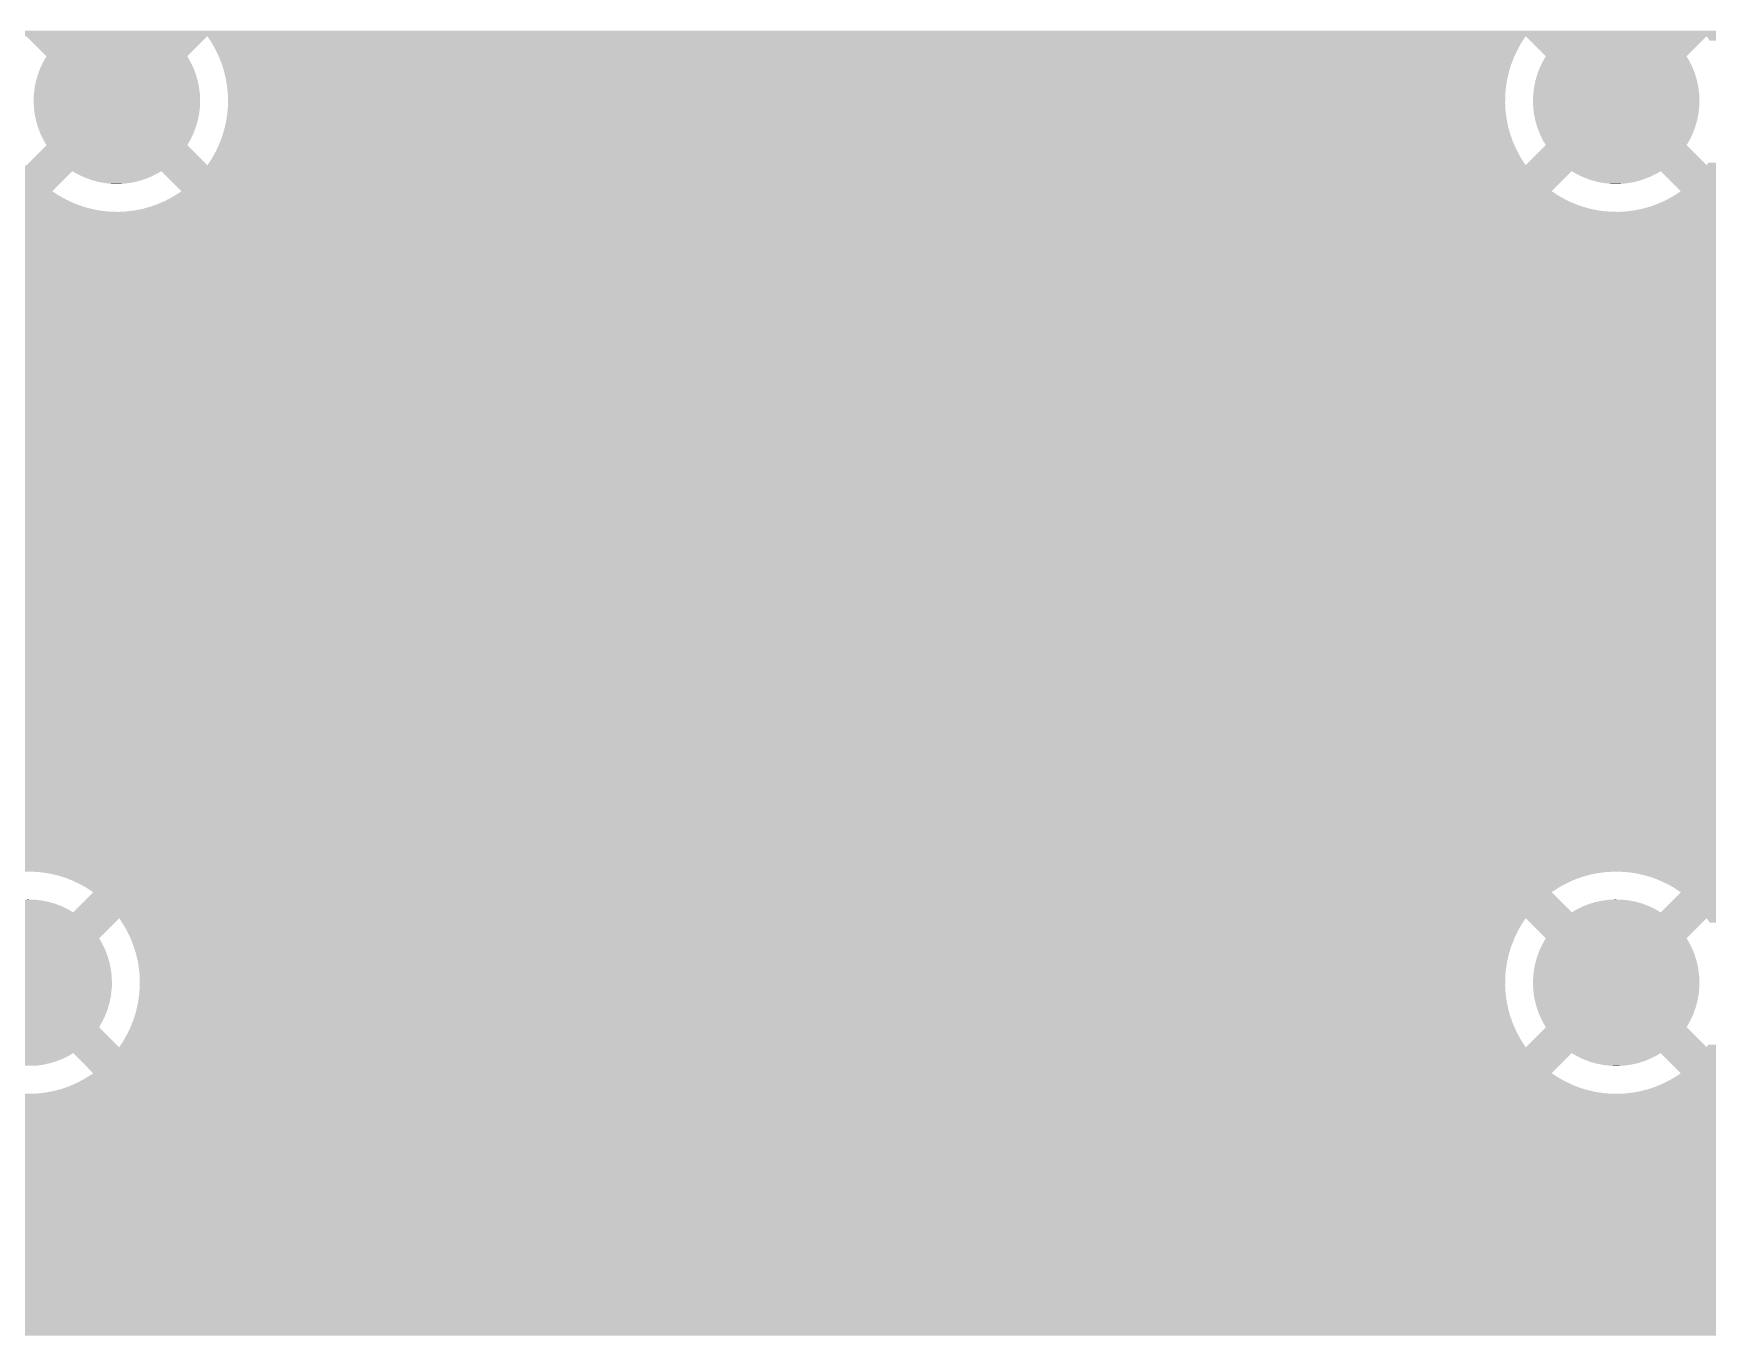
# Model space of a CAD drawing. Extents: x 295 to 953, y 10 to 290.
# Drawn here: x 573.51 to 587.37, y 108.67 to 119.45 of the extents above; entities that cross this region are included whole.
import ezdxf

# ---------------------------------------------------------------- set-up
doc = ezdxf.new("R2010")
doc.units = 0
doc.header["$LTSCALE"] = 5
doc.header["$MEASUREMENT"] = 0
doc.layers.add('GND', color=7, linetype='CONTINUOUS')

msp = doc.modelspace()

# ---------------------------------------------------------------- linework, layer by layer
at = {"layer": 'GND'}
for points in [[(511.399, 119.428), (511.399, 119.474), (782.883, 119.428), (782.874, 119.474)], [(573.617, 119.262), (573.451, 119.428), (574.783, 119.262), (574.949, 119.428)], [(574.975, 119.391), (574.949, 119.428), (585.84, 119.391), (585.865, 119.428)], [(574.985, 119.374), (574.975, 119.391), (585.829, 119.374), (585.84, 119.391)], [(575.008, 119.334), (574.985, 119.374), (585.807, 119.334), (585.829, 119.374)], [(586.031, 119.262), (585.865, 119.428), (587.197, 119.262), (587.363, 119.428)], [(587.389, 119.391), (587.363, 119.428), (595.334, 119.391), (595.358, 119.428)], [(573.569, 119.17), (573.589, 119.213), (574.832, 119.17), (574.811, 119.213)], [(573.589, 119.213), (573.594, 119.221), (574.811, 119.213), (574.807, 119.221)], [(573.594, 119.221), (573.617, 119.262), (574.807, 119.221), (574.783, 119.262)], [(575.017, 119.316), (575.008, 119.334), (585.797, 119.316), (585.807, 119.334)], [(575.037, 119.276), (575.017, 119.316), (585.778, 119.276), (585.797, 119.316)], [(575.045, 119.257), (575.037, 119.276), (585.769, 119.257), (585.778, 119.276)], [(575.062, 119.215), (575.045, 119.257), (585.753, 119.215), (585.769, 119.257)], [(575.069, 119.196), (575.062, 119.215), (585.745, 119.196), (585.753, 119.215)], [(585.983, 119.17), (586.003, 119.213), (587.246, 119.17), (587.225, 119.213)], [(586.003, 119.213), (586.008, 119.221), (587.225, 119.213), (587.221, 119.221)], [(586.008, 119.221), (586.031, 119.262), (587.221, 119.221), (587.197, 119.262)], [(573.532, 119.063), (573.545, 119.108), (574.868, 119.063), (574.855, 119.108)], [(573.545, 119.108), (573.548, 119.117), (574.855, 119.108), (574.852, 119.117)], [(573.548, 119.117), (573.565, 119.162), (574.852, 119.117), (574.835, 119.162)], [(573.565, 119.162), (573.569, 119.17), (574.835, 119.162), (574.832, 119.17)], [(575.083, 119.153), (575.069, 119.196), (585.732, 119.153), (585.745, 119.196)], [(575.088, 119.133), (575.083, 119.153), (585.726, 119.133), (585.732, 119.153)], [(575.099, 119.089), (575.088, 119.133), (585.716, 119.089), (585.726, 119.133)], [(575.103, 119.07), (575.099, 119.089), (585.711, 119.07), (585.716, 119.089)], [(575.111, 119.025), (575.103, 119.07), (585.704, 119.025), (585.711, 119.07)], [(585.946, 119.063), (585.959, 119.108), (587.283, 119.063), (587.269, 119.108)], [(585.959, 119.108), (585.962, 119.117), (587.269, 119.108), (587.267, 119.117)], [(585.962, 119.117), (585.979, 119.162), (587.267, 119.117), (587.249, 119.162)], [(585.979, 119.162), (585.983, 119.17), (587.249, 119.162), (587.246, 119.17)], [(573.511, 118.894), (573.512, 118.942), (574.889, 118.894), (574.887, 118.942)], [(573.512, 118.942), (573.513, 118.951), (574.887, 118.942), (574.887, 118.951)], [(573.513, 118.951), (573.519, 118.998), (574.887, 118.951), (574.881, 118.998)], [(573.519, 118.998), (573.52, 119.007), (574.881, 118.998), (574.88, 119.007)], [(573.52, 119.007), (573.529, 119.054), (574.88, 119.007), (574.87, 119.054)], [(573.529, 119.054), (573.532, 119.063), (574.87, 119.054), (574.868, 119.063)], [(575.113, 119.005), (575.111, 119.025), (585.701, 119.005), (585.704, 119.025)], [(575.118, 118.96), (575.113, 119.005), (585.697, 118.96), (585.701, 119.005)], [(575.119, 118.939), (575.118, 118.96), (585.695, 118.939), (585.697, 118.96)], [(575.12, 118.894), (575.119, 118.939), (585.695, 118.894), (585.695, 118.939)], [(585.925, 118.894), (585.927, 118.942), (587.304, 118.894), (587.302, 118.942)], [(585.927, 118.942), (585.928, 118.951), (587.302, 118.942), (587.301, 118.951)], [(585.928, 118.951), (585.933, 118.998), (587.301, 118.951), (587.295, 118.998)], [(585.933, 118.998), (585.935, 119.007), (587.295, 118.998), (587.294, 119.007)], [(585.935, 119.007), (585.944, 119.054), (587.294, 119.007), (587.285, 119.054)], [(585.944, 119.054), (585.946, 119.063), (587.285, 119.054), (587.283, 119.063)], [(573.513, 118.846), (573.511, 118.894), (574.888, 118.846), (574.889, 118.894)], [(573.513, 118.837), (573.513, 118.846), (574.887, 118.837), (574.888, 118.846)], [(573.519, 118.79), (573.513, 118.837), (574.882, 118.79), (574.887, 118.837)], [(573.52, 118.781), (573.519, 118.79), (574.88, 118.781), (574.882, 118.79)], [(575.113, 118.783), (575.116, 118.808), (585.701, 118.783), (585.698, 118.808)], [(575.116, 118.808), (575.119, 118.849), (585.698, 118.808), (585.696, 118.849)], [(575.119, 118.849), (575.12, 118.874), (585.696, 118.849), (585.694, 118.874)], [(575.12, 118.874), (575.12, 118.894), (585.694, 118.874), (585.695, 118.894)], [(585.927, 118.846), (585.925, 118.894), (587.302, 118.846), (587.304, 118.894)], [(585.927, 118.837), (585.927, 118.846), (587.301, 118.837), (587.302, 118.846)], [(585.933, 118.79), (585.927, 118.837), (587.296, 118.79), (587.301, 118.837)], [(585.934, 118.781), (585.933, 118.79), (587.294, 118.781), (587.296, 118.79)], [(573.53, 118.734), (573.52, 118.781), (574.871, 118.734), (574.88, 118.781)], [(573.532, 118.725), (573.53, 118.734), (574.868, 118.725), (574.871, 118.734)], [(573.545, 118.68), (573.532, 118.725), (574.855, 118.68), (574.868, 118.725)], [(573.548, 118.671), (573.545, 118.68), (574.852, 118.671), (574.855, 118.68)], [(573.565, 118.626), (573.548, 118.671), (574.835, 118.626), (574.852, 118.671)], [(575.077, 118.616), (575.088, 118.655), (585.737, 118.616), (585.726, 118.655)], [(575.088, 118.655), (575.094, 118.679), (585.726, 118.655), (585.72, 118.679)], [(575.094, 118.679), (575.103, 118.718), (585.72, 118.679), (585.712, 118.718)], [(575.103, 118.718), (575.107, 118.743), (585.712, 118.718), (585.707, 118.743)], [(575.107, 118.743), (575.113, 118.783), (585.707, 118.743), (585.701, 118.783)], [(585.944, 118.734), (585.934, 118.781), (587.285, 118.734), (587.294, 118.781)], [(585.946, 118.725), (585.944, 118.734), (587.282, 118.725), (587.285, 118.734)], [(585.959, 118.68), (585.946, 118.725), (587.269, 118.68), (587.282, 118.725)], [(585.962, 118.671), (585.959, 118.68), (587.266, 118.671), (587.269, 118.68)], [(585.979, 118.626), (585.962, 118.671), (587.25, 118.626), (587.266, 118.671)], [(573.451, 118.36), (573.617, 118.526), (574.949, 118.36), (574.783, 118.526)], [(573.568, 118.618), (573.565, 118.626), (574.831, 118.618), (574.835, 118.626)], [(573.589, 118.575), (573.568, 118.618), (574.811, 118.575), (574.831, 118.618)], [(573.593, 118.567), (573.589, 118.575), (574.807, 118.567), (574.811, 118.575)], [(573.617, 118.526), (573.593, 118.567), (574.783, 118.526), (574.807, 118.567)], [(575.028, 118.494), (575.045, 118.531), (585.786, 118.494), (585.77, 118.531)], [(575.045, 118.531), (575.055, 118.554), (585.77, 118.531), (585.759, 118.554)], [(575.055, 118.554), (575.069, 118.592), (585.759, 118.554), (585.746, 118.592)], [(575.069, 118.592), (575.077, 118.616), (585.746, 118.592), (585.737, 118.616)], [(585.865, 118.36), (586.031, 118.526), (587.363, 118.36), (587.197, 118.526)], [(585.983, 118.618), (585.979, 118.626), (587.246, 118.618), (587.25, 118.626)], [(586.003, 118.575), (585.983, 118.618), (587.225, 118.575), (587.246, 118.618)], [(586.007, 118.567), (586.003, 118.575), (587.221, 118.567), (587.225, 118.575)], [(586.031, 118.526), (586.007, 118.567), (587.197, 118.526), (587.221, 118.567)], [(574.949, 118.36), (574.963, 118.38), (585.865, 118.36), (585.851, 118.38)], [(574.963, 118.38), (574.985, 118.414), (585.851, 118.38), (585.83, 118.414)], [(574.985, 118.414), (574.998, 118.436), (585.83, 118.414), (585.816, 118.436)], [(574.998, 118.436), (575.017, 118.472), (585.816, 118.436), (585.798, 118.472)], [(575.017, 118.472), (575.028, 118.494), (585.798, 118.472), (585.786, 118.494)], [(587.363, 118.36), (587.377, 118.38), (595.358, 118.36), (595.344, 118.38)], [(564.145, 118.359), (564.145, 118.36), (769.435, 118.359), (769.437, 118.36)], [(564.154, 118.311), (564.145, 118.359), (769.354, 118.311), (769.435, 118.359)], [(564.157, 118.294), (564.154, 118.311), (573.815, 118.294), (573.832, 118.311)], [(564.164, 118.229), (564.157, 118.294), (573.75, 118.229), (573.815, 118.294)], [(573.866, 118.291), (573.832, 118.311), (574.535, 118.291), (574.568, 118.311)], [(573.881, 118.283), (573.866, 118.291), (574.518, 118.283), (574.535, 118.291)], [(573.917, 118.266), (573.881, 118.283), (574.484, 118.266), (574.518, 118.283)], [(573.933, 118.259), (573.917, 118.266), (574.466, 118.259), (574.484, 118.266)], [(573.97, 118.245), (573.933, 118.259), (574.432, 118.245), (574.466, 118.259)], [(573.986, 118.239), (573.97, 118.245), (574.413, 118.239), (574.432, 118.245)], [(574.025, 118.228), (573.986, 118.239), (574.377, 118.228), (574.413, 118.239)], [(574.734, 118.145), (574.568, 118.311), (586.08, 118.145), (586.246, 118.311)], [(586.28, 118.291), (586.246, 118.311), (586.949, 118.291), (586.982, 118.311)], [(586.295, 118.283), (586.28, 118.291), (586.932, 118.283), (586.949, 118.291)], [(586.331, 118.266), (586.295, 118.283), (586.898, 118.266), (586.932, 118.283)], [(586.347, 118.259), (586.331, 118.266), (586.88, 118.259), (586.898, 118.266)], [(586.384, 118.245), (586.347, 118.259), (586.846, 118.245), (586.88, 118.259)], [(586.4, 118.239), (586.384, 118.245), (586.827, 118.239), (586.846, 118.245)], [(586.439, 118.228), (586.4, 118.239), (586.792, 118.228), (586.827, 118.239)], [(587.149, 118.145), (586.982, 118.311), (595.573, 118.145), (595.739, 118.311)], [(564.162, 118.077), (564.164, 118.109), (573.778, 118.077), (573.72, 118.109)], [(564.166, 118.164), (564.164, 118.229), (573.685, 118.164), (573.75, 118.229)], [(564.164, 118.109), (564.165, 118.118), (573.72, 118.109), (573.706, 118.118)], [(564.165, 118.118), (564.166, 118.145), (573.706, 118.118), (573.666, 118.145)], [(564.166, 118.145), (564.166, 118.164), (573.666, 118.145), (573.685, 118.164)], [(574.04, 118.223), (574.025, 118.228), (574.357, 118.223), (574.377, 118.228)], [(574.081, 118.216), (574.04, 118.223), (574.322, 118.216), (574.357, 118.223)], [(574.096, 118.213), (574.081, 118.216), (574.3, 118.213), (574.322, 118.216)], [(574.139, 118.208), (574.096, 118.213), (574.266, 118.208), (574.3, 118.213)], [(574.152, 118.206), (574.139, 118.208), (574.238, 118.206), (574.266, 118.208)], [(574.209, 118.205), (574.152, 118.206), (574.209, 118.205), (574.238, 118.206)], [(574.621, 118.077), (574.658, 118.096), (586.192, 118.077), (586.158, 118.096)], [(574.658, 118.096), (574.679, 118.109), (586.158, 118.096), (586.135, 118.109)], [(574.679, 118.109), (574.714, 118.131), (586.135, 118.109), (586.102, 118.131)], [(574.714, 118.131), (574.734, 118.145), (586.102, 118.131), (586.08, 118.145)], [(586.455, 118.223), (586.439, 118.228), (586.772, 118.223), (586.792, 118.228)], [(586.495, 118.216), (586.455, 118.223), (586.736, 118.216), (586.772, 118.223)], [(586.51, 118.213), (586.495, 118.216), (586.715, 118.213), (586.736, 118.216)], [(586.553, 118.208), (586.51, 118.213), (586.68, 118.208), (586.715, 118.213)], [(586.567, 118.206), (586.553, 118.208), (586.653, 118.206), (586.68, 118.208)], [(586.623, 118.205), (586.567, 118.206), (586.623, 118.205), (586.653, 118.206)], [(587.036, 118.077), (587.072, 118.096), (595.685, 118.077), (595.651, 118.096)], [(587.072, 118.096), (587.093, 118.109), (595.651, 118.096), (595.628, 118.109)], [(587.093, 118.109), (587.128, 118.131), (595.628, 118.109), (595.595, 118.131)], [(587.128, 118.131), (587.149, 118.145), (595.595, 118.131), (595.573, 118.145)], [(564.139, 117.944), (564.146, 117.974), (768.998, 117.944), (769.019, 117.974)], [(564.146, 117.975), (564.148, 117.981), (574.155, 117.975), (574.089, 117.981)], [(564.146, 117.974), (564.146, 117.975), (574.22, 117.974), (574.155, 117.975)], [(564.148, 117.981), (564.15, 117.988), (574.089, 117.981), (574.041, 117.988)], [(564.15, 117.991), (564.152, 118.006), (574.025, 117.991), (573.961, 118.006)], [(564.15, 117.988), (564.15, 117.991), (574.041, 117.988), (574.025, 117.991)], [(564.152, 118.006), (564.155, 118.025), (573.961, 118.006), (573.898, 118.025)], [(564.155, 118.025), (564.159, 118.049), (573.898, 118.025), (573.837, 118.049)], [(564.159, 118.049), (564.16, 118.053), (573.837, 118.049), (573.828, 118.053)], [(564.16, 118.053), (564.162, 118.077), (573.828, 118.053), (573.778, 118.077)], [(574.22, 117.974), (574.236, 117.975), (586.634, 117.974), (586.569, 117.975)], [(574.236, 117.975), (574.286, 117.978), (586.569, 117.975), (586.535, 117.978)], [(574.286, 117.978), (574.306, 117.981), (586.535, 117.978), (586.504, 117.981)], [(574.306, 117.981), (574.351, 117.986), (586.504, 117.981), (586.467, 117.986)], [(574.351, 117.986), (574.373, 117.991), (586.467, 117.986), (586.439, 117.991)], [(574.373, 117.991), (574.415, 117.999), (586.439, 117.991), (586.402, 117.999)], [(574.415, 117.999), (574.437, 118.006), (586.402, 117.999), (586.375, 118.006)], [(574.437, 118.006), (574.478, 118.017), (586.375, 118.006), (586.338, 118.017)], [(574.478, 118.017), (574.5, 118.025), (586.338, 118.017), (586.312, 118.025)], [(574.5, 118.025), (574.54, 118.039), (586.312, 118.025), (586.276, 118.039)], [(574.54, 118.039), (574.562, 118.049), (586.276, 118.039), (586.251, 118.049)], [(574.562, 118.049), (574.6, 118.065), (586.251, 118.049), (586.216, 118.065)], [(574.6, 118.065), (574.621, 118.077), (586.216, 118.065), (586.192, 118.077)], [(586.634, 117.974), (586.65, 117.975), (596.128, 117.974), (596.062, 117.975)], [(586.65, 117.975), (586.7, 117.978), (596.062, 117.975), (596.028, 117.978)], [(586.7, 117.978), (586.721, 117.981), (596.028, 117.978), (595.997, 117.981)], [(586.721, 117.981), (586.765, 117.986), (595.997, 117.981), (595.96, 117.986)], [(586.765, 117.986), (586.787, 117.991), (595.96, 117.986), (595.932, 117.991)], [(586.787, 117.991), (586.829, 117.999), (595.932, 117.991), (595.895, 117.999)], [(586.829, 117.999), (586.852, 118.006), (595.895, 117.999), (595.868, 118.006)], [(586.852, 118.006), (586.892, 118.017), (595.868, 118.006), (595.831, 118.017)], [(586.892, 118.017), (586.915, 118.025), (595.831, 118.017), (595.806, 118.025)], [(586.915, 118.025), (586.954, 118.039), (595.806, 118.025), (595.769, 118.039)], [(586.954, 118.039), (586.976, 118.049), (595.769, 118.039), (595.744, 118.049)], [(586.976, 118.049), (587.014, 118.065), (595.744, 118.049), (595.709, 118.065)], [(587.014, 118.065), (587.036, 118.077), (595.709, 118.065), (595.685, 118.077)], [(564.092, 117.801), (564.115, 117.862), (768.936, 117.801), (768.962, 117.862)], [(564.115, 117.862), (564.135, 117.924), (768.962, 117.862), (768.989, 117.924)], [(564.135, 117.924), (564.139, 117.944), (768.989, 117.924), (768.998, 117.944)], [(564.012, 117.654), (564.032, 117.684), (686.23, 117.654), (686.322, 117.684)], [(564.032, 117.684), (564.053, 117.723), (686.322, 117.684), (686.439, 117.723)], [(564.053, 117.723), (564.064, 117.741), (686.439, 117.723), (686.614, 117.741)], [(564.064, 117.741), (564.066, 117.746), (686.614, 117.741), (686.659, 117.746)], [(564.066, 117.746), (564.092, 117.801), (768.913, 117.746), (768.936, 117.801)], [(511.399, 117.581), (511.399, 117.629), (686.105, 117.581), (686.188, 117.629)], [(563.653, 117.543), (563.614, 117.581), (686.04, 117.543), (686.105, 117.581)], [(563.781, 117.415), (563.653, 117.543), (685.9, 117.415), (686.04, 117.543)], [(563.995, 117.629), (564.012, 117.654), (686.188, 117.629), (686.23, 117.654)], [(563.76, 117.4), (563.781, 117.415), (685.884, 117.4), (685.9, 117.415)], [(563.397, 117.256), (563.461, 117.269), (685.779, 117.256), (685.789, 117.269)], [(563.461, 117.269), (563.524, 117.287), (685.789, 117.269), (685.801, 117.287)], [(563.524, 117.287), (563.586, 117.309), (685.801, 117.287), (685.817, 117.309)], [(563.586, 117.309), (563.646, 117.335), (685.817, 117.309), (685.835, 117.335)], [(563.646, 117.335), (563.704, 117.366), (685.835, 117.335), (685.857, 117.366)], [(563.704, 117.366), (563.749, 117.394), (685.857, 117.366), (685.877, 117.394)], [(563.749, 117.394), (563.76, 117.4), (685.877, 117.394), (685.884, 117.4)], [(511.399, 117.214), (511.399, 117.244), (685.749, 117.214), (685.771, 117.244)], [(511.399, 117.013), (511.399, 117.214), (685.663, 117.013), (685.749, 117.214)], [(563.266, 117.244), (563.332, 117.248), (685.771, 117.244), (685.773, 117.248)], [(563.332, 117.248), (563.397, 117.256), (685.773, 117.248), (685.779, 117.256)], [(545.295, 117.007), (545.113, 117.013), (633.863, 117.007), (633.952, 117.013)], [(545.436, 116.99), (545.295, 117.007), (633.581, 116.99), (633.863, 117.007)], [(545.664, 116.961), (545.436, 116.99), (633.432, 116.961), (633.581, 116.99)], [(545.825, 116.92), (545.664, 116.961), (633.216, 116.92), (633.432, 116.961)], [(546.024, 116.869), (545.825, 116.92), (633.06, 116.869), (633.216, 116.92)], [(546.186, 116.805), (546.024, 116.869), (632.863, 116.805), (633.06, 116.869)], [(546.369, 116.733), (546.186, 116.805), (632.709, 116.733), (632.863, 116.805)], [(546.526, 116.647), (546.369, 116.733), (632.527, 116.647), (632.709, 116.733)], [(546.695, 116.554), (546.526, 116.647), (632.381, 116.554), (632.527, 116.647)], [(546.841, 116.447), (546.695, 116.554), (632.213, 116.447), (632.381, 116.554)], [(546.995, 116.336), (546.841, 116.447), (632.078, 116.336), (632.213, 116.447)], [(547.129, 116.211), (546.995, 116.336), (631.927, 116.211), (632.078, 116.336)], [(547.266, 116.082), (547.129, 116.211), (631.806, 116.082), (631.927, 116.211)], [(547.384, 115.94), (547.266, 116.082), (631.673, 115.94), (631.806, 116.082)], [(547.503, 115.795), (547.384, 115.94), (631.569, 115.795), (631.673, 115.94)], [(547.603, 115.639), (547.503, 115.795), (631.455, 115.639), (631.569, 115.795)], [(547.608, 115.631), (547.603, 115.639), (631.451, 115.631), (631.455, 115.639)], [(547.623, 115.608), (547.608, 115.631), (613.341, 115.608), (613.634, 115.631)], [(547.667, 115.539), (547.623, 115.608), (613.055, 115.539), (613.341, 115.608)], [(547.703, 115.482), (547.667, 115.539), (612.921, 115.482), (613.055, 115.539)], [(547.73, 115.425), (547.703, 115.482), (612.785, 115.425), (612.921, 115.482)], [(547.803, 115.27), (547.73, 115.425), (612.535, 115.27), (612.785, 115.425)], [(547.861, 115.146), (547.803, 115.27), (612.393, 115.146), (612.535, 115.27)], [(547.883, 115.077), (547.861, 115.146), (612.313, 115.077), (612.393, 115.146)], [(547.957, 114.852), (547.883, 115.077), (612.125, 114.852), (612.313, 115.077)], [(547.976, 114.793), (547.957, 114.852), (612.09, 114.793), (612.125, 114.852)], [(548.013, 114.599), (547.976, 114.793), (611.975, 114.599), (612.09, 114.793)], [(548.045, 114.428), (548.013, 114.599), (611.907, 114.428), (611.975, 114.599)], [(548.052, 114.326), (548.045, 114.428), (611.866, 114.326), (611.907, 114.428)], [(548.069, 114.057), (548.052, 114.326), (611.806, 114.057), (611.866, 114.326)], [(548.063, 113.875), (548.068, 114.039), (611.791, 113.875), (611.803, 114.039)], [(548.068, 114.039), (548.069, 114.057), (611.803, 114.039), (611.806, 114.057)], [(548.052, 113.782), (548.063, 113.875), (611.785, 113.782), (611.791, 113.875)], [(548.017, 113.506), (548.052, 113.782), (611.807, 113.506), (611.785, 113.782)], [(547.94, 113.204), (548.013, 113.489), (611.877, 113.204), (611.808, 113.489)], [(548.013, 113.489), (548.017, 113.506), (611.808, 113.489), (611.807, 113.506)], [(547.841, 112.933), (547.925, 113.146), (611.991, 112.933), (611.902, 113.146)], [(547.925, 113.146), (547.94, 113.204), (611.902, 113.146), (611.877, 113.204)], [(547.789, 112.801), (547.841, 112.933), (612.074, 112.801), (611.991, 112.933)], [(547.725, 112.684), (547.789, 112.801), (612.146, 112.684), (612.074, 112.801)], [(547.63, 112.511), (547.725, 112.684), (612.296, 112.511), (612.146, 112.684)], [(573.515, 112.51), (573.45, 112.511), (586.579, 112.51), (586.594, 112.511)], [(573.549, 112.508), (573.515, 112.51), (586.529, 112.508), (586.579, 112.51)], [(573.581, 112.505), (573.549, 112.508), (586.508, 112.505), (586.529, 112.508)], [(573.617, 112.499), (573.581, 112.505), (586.464, 112.499), (586.508, 112.505)], [(573.645, 112.495), (573.617, 112.499), (586.442, 112.495), (586.464, 112.499)], [(573.682, 112.486), (573.645, 112.495), (586.399, 112.486), (586.442, 112.495)], [(573.709, 112.48), (573.682, 112.486), (586.377, 112.48), (586.399, 112.486)], [(573.746, 112.469), (573.709, 112.48), (586.336, 112.469), (586.377, 112.48)], [(573.772, 112.461), (573.746, 112.469), (586.314, 112.461), (586.336, 112.469)], [(573.808, 112.447), (573.772, 112.461), (586.275, 112.447), (586.314, 112.461)], [(573.833, 112.437), (573.808, 112.447), (586.252, 112.437), (586.275, 112.447)], [(573.868, 112.42), (573.833, 112.437), (586.214, 112.42), (586.252, 112.437)], [(573.892, 112.409), (573.868, 112.42), (586.193, 112.409), (586.214, 112.42)], [(586.66, 112.51), (586.594, 112.511), (596.802, 112.51), (596.818, 112.511)], [(586.693, 112.508), (586.66, 112.51), (596.752, 112.508), (596.802, 112.51)], [(586.725, 112.505), (586.693, 112.508), (596.731, 112.505), (596.752, 112.508)], [(586.761, 112.499), (586.725, 112.505), (596.687, 112.499), (596.731, 112.505)], [(586.79, 112.495), (586.761, 112.499), (596.665, 112.495), (596.687, 112.499)], [(586.827, 112.486), (586.79, 112.495), (596.623, 112.486), (596.665, 112.495)], [(586.854, 112.48), (586.827, 112.486), (596.6, 112.48), (596.623, 112.486)], [(586.89, 112.469), (586.854, 112.48), (596.56, 112.469), (596.6, 112.48)], [(586.916, 112.461), (586.89, 112.469), (596.537, 112.461), (596.56, 112.469)], [(586.953, 112.447), (586.916, 112.461), (596.498, 112.447), (596.537, 112.461)], [(586.977, 112.437), (586.953, 112.447), (596.476, 112.437), (596.498, 112.447)], [(587.013, 112.42), (586.977, 112.437), (596.438, 112.42), (596.476, 112.437)], [(587.037, 112.409), (587.013, 112.42), (596.417, 112.409), (596.438, 112.42)], [(573.369, 112.273), (573.404, 112.278), (573.574, 112.273), (573.531, 112.278)], [(573.404, 112.278), (573.432, 112.279), (573.531, 112.278), (573.517, 112.279)], [(573.432, 112.279), (573.461, 112.281), (573.517, 112.279), (573.461, 112.281)], [(573.838, 112.174), (574.004, 112.341), (586.246, 112.174), (586.08, 112.341)], [(573.927, 112.39), (573.892, 112.409), (586.156, 112.39), (586.193, 112.409)], [(573.949, 112.377), (573.927, 112.39), (586.136, 112.377), (586.156, 112.39)], [(573.982, 112.355), (573.949, 112.377), (586.101, 112.355), (586.136, 112.377)], [(574.004, 112.341), (573.982, 112.355), (586.08, 112.341), (586.101, 112.355)], [(586.514, 112.273), (586.549, 112.278), (586.718, 112.273), (586.675, 112.278)], [(586.549, 112.278), (586.576, 112.279), (586.675, 112.278), (586.662, 112.279)], [(586.576, 112.279), (586.605, 112.281), (586.662, 112.279), (586.605, 112.281)], [(586.982, 112.174), (587.149, 112.341), (596.47, 112.174), (596.304, 112.341)], [(587.071, 112.39), (587.037, 112.409), (596.38, 112.39), (596.417, 112.409)], [(587.094, 112.377), (587.071, 112.39), (596.359, 112.377), (596.38, 112.39)], [(587.127, 112.355), (587.094, 112.377), (596.324, 112.355), (596.359, 112.377)], [(587.149, 112.341), (587.127, 112.355), (596.304, 112.341), (596.324, 112.355)], [(547.346, 112.126), (547.392, 112.174), (612.813, 112.126), (612.732, 112.174)], [(547.392, 112.174), (547.392, 112.174), (612.732, 112.174), (612.731, 112.174)], [(573.102, 112.174), (573.135, 112.194), (573.838, 112.174), (573.804, 112.194)], [(573.135, 112.194), (573.152, 112.203), (573.804, 112.194), (573.789, 112.203)], [(573.152, 112.203), (573.186, 112.22), (573.789, 112.203), (573.753, 112.22)], [(573.186, 112.22), (573.204, 112.227), (573.753, 112.22), (573.737, 112.227)], [(573.204, 112.227), (573.238, 112.241), (573.737, 112.227), (573.7, 112.241)], [(573.238, 112.241), (573.257, 112.247), (573.7, 112.241), (573.684, 112.247)], [(573.257, 112.247), (573.292, 112.258), (573.684, 112.247), (573.645, 112.258)], [(573.292, 112.258), (573.312, 112.262), (573.645, 112.258), (573.63, 112.262)], [(573.312, 112.262), (573.348, 112.27), (573.63, 112.262), (573.589, 112.27)], [(573.348, 112.27), (573.369, 112.273), (573.589, 112.27), (573.574, 112.273)], [(586.246, 112.174), (586.279, 112.194), (586.982, 112.174), (586.948, 112.194)], [(586.279, 112.194), (586.297, 112.203), (586.948, 112.194), (586.933, 112.203)], [(586.297, 112.203), (586.33, 112.22), (586.933, 112.203), (586.897, 112.22)], [(586.33, 112.22), (586.348, 112.227), (586.897, 112.22), (586.882, 112.227)], [(586.348, 112.227), (586.383, 112.241), (586.882, 112.227), (586.844, 112.241)], [(586.383, 112.241), (586.402, 112.247), (586.844, 112.241), (586.829, 112.247)], [(586.402, 112.247), (586.437, 112.258), (586.829, 112.247), (586.79, 112.258)], [(586.437, 112.258), (586.457, 112.262), (586.79, 112.258), (586.774, 112.262)], [(586.457, 112.262), (586.492, 112.27), (586.774, 112.262), (586.734, 112.27)], [(586.492, 112.27), (586.514, 112.273), (586.734, 112.27), (586.718, 112.273)], [(572.887, 111.96), (572.721, 112.126), (574.053, 111.96), (574.219, 112.126)], [(574.244, 112.088), (574.219, 112.126), (585.84, 112.088), (585.865, 112.126)], [(574.254, 112.071), (574.244, 112.088), (585.829, 112.071), (585.84, 112.088)], [(574.278, 112.032), (574.254, 112.071), (585.807, 112.032), (585.829, 112.071)], [(574.287, 112.014), (574.278, 112.032), (585.797, 112.014), (585.807, 112.032)], [(574.307, 111.973), (574.287, 112.014), (585.778, 111.973), (585.797, 112.014)], [(586.031, 111.96), (585.865, 112.126), (587.197, 111.96), (587.363, 112.126)], [(587.389, 112.088), (587.363, 112.126), (596.064, 112.088), (596.089, 112.126)], [(572.818, 111.814), (572.834, 111.859), (574.122, 111.814), (574.105, 111.859)], [(572.834, 111.859), (572.838, 111.867), (574.105, 111.859), (574.102, 111.867)], [(572.838, 111.867), (572.859, 111.91), (574.102, 111.867), (574.081, 111.91)], [(572.859, 111.91), (572.863, 111.918), (574.081, 111.91), (574.077, 111.918)], [(572.863, 111.918), (572.887, 111.96), (574.077, 111.918), (574.053, 111.96)], [(574.315, 111.955), (574.307, 111.973), (585.769, 111.955), (585.778, 111.973)], [(574.332, 111.912), (574.315, 111.955), (585.753, 111.912), (585.769, 111.955)], [(574.338, 111.894), (574.332, 111.912), (585.745, 111.894), (585.753, 111.912)], [(574.353, 111.85), (574.338, 111.894), (585.732, 111.85), (585.745, 111.894)], [(585.962, 111.814), (585.979, 111.859), (587.267, 111.814), (587.249, 111.859)], [(585.979, 111.859), (585.983, 111.867), (587.249, 111.859), (587.246, 111.867)], [(585.983, 111.867), (586.003, 111.91), (587.246, 111.867), (587.225, 111.91)], [(586.003, 111.91), (586.008, 111.918), (587.225, 111.91), (587.221, 111.918)], [(586.008, 111.918), (586.031, 111.96), (587.221, 111.918), (587.197, 111.96)], [(572.79, 111.705), (572.799, 111.751), (574.15, 111.705), (574.14, 111.751)], [(572.799, 111.751), (572.802, 111.76), (574.14, 111.751), (574.138, 111.76)], [(572.802, 111.76), (572.815, 111.806), (574.138, 111.76), (574.125, 111.806)], [(572.815, 111.806), (572.818, 111.814), (574.125, 111.806), (574.122, 111.814)], [(574.358, 111.831), (574.353, 111.85), (585.726, 111.831), (585.732, 111.85)], [(574.369, 111.787), (574.358, 111.831), (585.716, 111.787), (585.726, 111.831)], [(574.373, 111.767), (574.369, 111.787), (585.711, 111.767), (585.716, 111.787)], [(574.381, 111.722), (574.373, 111.767), (585.704, 111.722), (585.711, 111.767)], [(574.383, 111.702), (574.381, 111.722), (585.701, 111.702), (585.704, 111.722)], [(585.935, 111.705), (585.944, 111.751), (587.294, 111.705), (587.285, 111.751)], [(585.944, 111.751), (585.946, 111.76), (587.285, 111.751), (587.283, 111.76)], [(585.946, 111.76), (585.959, 111.806), (587.283, 111.76), (587.269, 111.806)], [(585.959, 111.806), (585.962, 111.814), (587.269, 111.806), (587.267, 111.814)], [(572.78, 111.592), (572.782, 111.639), (574.159, 111.592), (574.157, 111.639)], [(572.78, 111.591), (572.78, 111.592), (574.159, 111.591), (574.159, 111.592)], [(572.782, 111.544), (572.78, 111.591), (574.158, 111.544), (574.159, 111.591)], [(572.782, 111.639), (572.783, 111.648), (574.157, 111.639), (574.157, 111.648)], [(572.783, 111.648), (572.788, 111.696), (574.157, 111.648), (574.151, 111.696)], [(572.788, 111.696), (572.79, 111.705), (574.151, 111.696), (574.15, 111.705)], [(574.388, 111.657), (574.383, 111.702), (585.697, 111.657), (585.701, 111.702)], [(574.388, 111.637), (574.388, 111.657), (585.695, 111.637), (585.697, 111.657)], [(574.39, 111.591), (574.388, 111.637), (585.695, 111.591), (585.695, 111.637)], [(574.389, 111.571), (574.39, 111.591), (585.694, 111.571), (585.695, 111.591)], [(585.925, 111.592), (585.927, 111.639), (587.304, 111.592), (587.302, 111.639)], [(585.925, 111.591), (585.925, 111.592), (587.304, 111.591), (587.304, 111.592)], [(585.927, 111.544), (585.925, 111.591), (587.302, 111.544), (587.304, 111.591)], [(585.927, 111.639), (585.928, 111.648), (587.302, 111.639), (587.301, 111.648)], [(585.928, 111.648), (585.933, 111.696), (587.301, 111.648), (587.295, 111.696)], [(585.933, 111.696), (585.935, 111.705), (587.295, 111.696), (587.294, 111.705)], [(572.783, 111.535), (572.782, 111.544), (574.156, 111.535), (574.158, 111.544)], [(572.789, 111.487), (572.783, 111.535), (574.151, 111.487), (574.156, 111.535)], [(572.79, 111.478), (572.789, 111.487), (574.15, 111.478), (574.151, 111.487)], [(572.8, 111.432), (572.79, 111.478), (574.14, 111.432), (574.15, 111.478)], [(574.377, 111.441), (574.383, 111.481), (585.707, 111.441), (585.701, 111.481)], [(574.383, 111.481), (574.385, 111.506), (585.701, 111.481), (585.698, 111.506)], [(574.385, 111.506), (574.389, 111.546), (585.698, 111.506), (585.696, 111.546)], [(574.389, 111.546), (574.389, 111.571), (585.696, 111.546), (585.694, 111.571)], [(585.927, 111.535), (585.927, 111.544), (587.301, 111.535), (587.302, 111.544)], [(585.933, 111.487), (585.927, 111.535), (587.296, 111.487), (587.301, 111.535)], [(585.934, 111.478), (585.933, 111.487), (587.294, 111.478), (587.296, 111.487)], [(585.944, 111.432), (585.934, 111.478), (587.285, 111.432), (587.294, 111.478)], [(572.801, 111.423), (572.8, 111.432), (574.138, 111.423), (574.14, 111.432)], [(572.815, 111.377), (572.801, 111.423), (574.125, 111.377), (574.138, 111.423)], [(572.818, 111.369), (572.815, 111.377), (574.122, 111.369), (574.125, 111.377)], [(572.835, 111.324), (572.818, 111.369), (574.105, 111.324), (574.122, 111.369)], [(572.838, 111.316), (572.835, 111.324), (574.101, 111.316), (574.105, 111.324)], [(572.859, 111.273), (572.838, 111.316), (574.081, 111.273), (574.101, 111.316)], [(574.339, 111.289), (574.346, 111.313), (585.746, 111.289), (585.737, 111.313)], [(574.346, 111.313), (574.358, 111.352), (585.737, 111.313), (585.726, 111.352)], [(574.358, 111.352), (574.364, 111.377), (585.726, 111.352), (585.72, 111.377)], [(574.364, 111.377), (574.373, 111.416), (585.72, 111.377), (585.712, 111.416)], [(574.373, 111.416), (574.377, 111.441), (585.712, 111.416), (585.707, 111.441)], [(585.946, 111.423), (585.944, 111.432), (587.282, 111.423), (587.285, 111.432)], [(585.959, 111.377), (585.946, 111.423), (587.269, 111.377), (587.282, 111.423)], [(585.962, 111.369), (585.959, 111.377), (587.266, 111.369), (587.269, 111.377)], [(585.979, 111.324), (585.962, 111.369), (587.25, 111.324), (587.266, 111.369)], [(585.983, 111.316), (585.979, 111.324), (587.246, 111.316), (587.25, 111.324)], [(586.003, 111.273), (585.983, 111.316), (587.225, 111.273), (587.246, 111.316)], [(572.721, 111.057), (572.887, 111.223), (574.219, 111.057), (574.053, 111.223)], [(572.863, 111.265), (572.859, 111.273), (574.076, 111.265), (574.081, 111.273)], [(572.887, 111.223), (572.863, 111.265), (574.053, 111.223), (574.076, 111.265)], [(574.267, 111.134), (574.287, 111.169), (585.816, 111.134), (585.798, 111.169)], [(574.287, 111.169), (574.298, 111.192), (585.798, 111.169), (585.786, 111.192)], [(574.298, 111.192), (574.315, 111.228), (585.786, 111.192), (585.77, 111.228)], [(574.315, 111.228), (574.324, 111.252), (585.77, 111.228), (585.759, 111.252)], [(574.324, 111.252), (574.339, 111.289), (585.759, 111.252), (585.746, 111.289)], [(585.865, 111.057), (586.031, 111.223), (587.363, 111.057), (587.197, 111.223)], [(586.007, 111.265), (586.003, 111.273), (587.221, 111.265), (587.225, 111.273)], [(586.031, 111.223), (586.007, 111.265), (587.197, 111.223), (587.221, 111.265)], [(511.399, 111.037), (511.399, 111.057), (750.748, 111.037), (750.752, 111.057)], [(511.399, 111.009), (511.399, 111.037), (750.743, 111.009), (750.748, 111.037)], [(574.219, 111.057), (574.233, 111.078), (585.865, 111.057), (585.851, 111.078)], [(574.233, 111.078), (574.255, 111.112), (585.851, 111.078), (585.83, 111.112)], [(574.255, 111.112), (574.267, 111.134), (585.83, 111.112), (585.816, 111.134)], [(587.363, 111.057), (587.377, 111.078), (596.089, 111.057), (596.074, 111.078)], [(573.136, 110.989), (573.102, 111.009), (573.805, 110.989), (573.838, 111.009)], [(573.151, 110.98), (573.136, 110.989), (573.788, 110.98), (573.805, 110.989)], [(573.187, 110.963), (573.151, 110.98), (573.754, 110.963), (573.788, 110.98)], [(573.202, 110.956), (573.187, 110.963), (573.736, 110.956), (573.754, 110.963)], [(573.24, 110.942), (573.202, 110.956), (573.701, 110.942), (573.736, 110.956)], [(573.255, 110.936), (573.24, 110.942), (573.682, 110.936), (573.701, 110.942)], [(573.294, 110.925), (573.255, 110.936), (573.647, 110.925), (573.682, 110.936)], [(573.31, 110.921), (573.294, 110.925), (573.627, 110.921), (573.647, 110.925)], [(573.35, 110.913), (573.31, 110.921), (573.592, 110.913), (573.627, 110.921)], [(573.366, 110.91), (573.35, 110.913), (573.57, 110.91), (573.592, 110.913)], [(573.409, 110.905), (573.366, 110.91), (573.536, 110.905), (573.57, 110.91)], [(573.422, 110.904), (573.409, 110.905), (573.508, 110.904), (573.536, 110.905)], [(574.004, 110.842), (573.838, 111.009), (586.08, 110.842), (586.246, 111.009)], [(586.28, 110.989), (586.246, 111.009), (586.949, 110.989), (586.982, 111.009)], [(586.295, 110.98), (586.28, 110.989), (586.932, 110.98), (586.949, 110.989)], [(586.331, 110.963), (586.295, 110.98), (586.898, 110.963), (586.932, 110.98)], [(586.347, 110.956), (586.331, 110.963), (586.88, 110.956), (586.898, 110.963)], [(586.384, 110.942), (586.347, 110.956), (586.846, 110.942), (586.88, 110.956)], [(586.4, 110.936), (586.384, 110.942), (586.827, 110.936), (586.846, 110.942)], [(586.439, 110.925), (586.4, 110.936), (586.792, 110.925), (586.827, 110.936)], [(586.455, 110.921), (586.439, 110.925), (586.772, 110.921), (586.792, 110.925)], [(586.495, 110.913), (586.455, 110.921), (586.736, 110.913), (586.772, 110.921)], [(586.51, 110.91), (586.495, 110.913), (586.715, 110.91), (586.736, 110.913)], [(586.553, 110.905), (586.51, 110.91), (586.68, 110.905), (586.715, 110.91)], [(586.567, 110.904), (586.553, 110.905), (586.653, 110.904), (586.68, 110.905)], [(586.623, 110.902), (586.567, 110.904), (586.623, 110.902), (586.653, 110.904)], [(587.149, 110.842), (586.982, 111.009), (596.304, 110.842), (596.47, 111.009)], [(573.832, 110.746), (573.87, 110.763), (586.251, 110.746), (586.216, 110.763)], [(573.87, 110.763), (573.891, 110.774), (586.216, 110.763), (586.192, 110.774)], [(573.891, 110.774), (573.928, 110.793), (586.192, 110.774), (586.158, 110.793)], [(573.928, 110.793), (573.948, 110.806), (586.158, 110.793), (586.135, 110.806)], [(573.948, 110.806), (573.983, 110.828), (586.135, 110.806), (586.102, 110.828)], [(573.983, 110.828), (574.004, 110.842), (586.102, 110.828), (586.08, 110.842)], [(586.976, 110.746), (587.014, 110.763), (596.475, 110.746), (596.439, 110.763)], [(587.014, 110.763), (587.036, 110.774), (596.439, 110.763), (596.415, 110.774)], [(587.036, 110.774), (587.072, 110.793), (596.415, 110.774), (596.381, 110.793)], [(587.072, 110.793), (587.093, 110.806), (596.381, 110.793), (596.358, 110.806)], [(587.093, 110.806), (587.128, 110.828), (596.358, 110.806), (596.325, 110.828)], [(587.128, 110.828), (587.149, 110.842), (596.325, 110.828), (596.304, 110.842)], [(511.399, 110.646), (511.399, 110.672), (750.756, 110.646), (750.751, 110.672)], [(511.399, 110.583), (511.399, 110.646), (750.774, 110.583), (750.756, 110.646)], [(573.49, 110.672), (573.506, 110.673), (586.634, 110.672), (586.569, 110.673)], [(573.506, 110.673), (573.555, 110.675), (586.569, 110.673), (586.535, 110.675)], [(573.555, 110.675), (573.576, 110.678), (586.535, 110.675), (586.504, 110.678)], [(573.576, 110.678), (573.62, 110.684), (586.504, 110.678), (586.467, 110.684)], [(573.62, 110.684), (573.643, 110.688), (586.467, 110.684), (586.439, 110.688)], [(573.643, 110.688), (573.685, 110.697), (586.439, 110.688), (586.402, 110.697)], [(573.685, 110.697), (573.707, 110.703), (586.402, 110.697), (586.375, 110.703)], [(573.707, 110.703), (573.748, 110.714), (586.375, 110.703), (586.338, 110.714)], [(573.748, 110.714), (573.77, 110.722), (586.338, 110.714), (586.312, 110.722)], [(573.77, 110.722), (573.81, 110.736), (586.312, 110.722), (586.276, 110.736)], [(573.81, 110.736), (573.832, 110.746), (586.276, 110.736), (586.251, 110.746)], [(586.634, 110.672), (586.65, 110.673), (596.858, 110.672), (596.792, 110.673)], [(586.65, 110.673), (586.7, 110.675), (596.792, 110.673), (596.759, 110.675)], [(586.7, 110.675), (586.721, 110.678), (596.759, 110.675), (596.727, 110.678)], [(586.721, 110.678), (586.765, 110.684), (596.727, 110.678), (596.691, 110.684)], [(586.765, 110.684), (586.787, 110.688), (596.691, 110.684), (596.662, 110.688)], [(586.787, 110.688), (586.829, 110.697), (596.662, 110.688), (596.625, 110.697)], [(586.829, 110.697), (586.852, 110.703), (596.625, 110.697), (596.598, 110.703)], [(586.852, 110.703), (586.892, 110.714), (596.598, 110.703), (596.562, 110.714)], [(586.892, 110.714), (586.915, 110.722), (596.562, 110.714), (596.536, 110.722)], [(586.915, 110.722), (586.954, 110.736), (596.536, 110.722), (596.5, 110.736)], [(586.954, 110.736), (586.976, 110.746), (596.5, 110.736), (596.475, 110.746)], [(511.399, 110.521), (511.399, 110.583), (750.796, 110.521), (750.774, 110.583)], [(511.399, 110.461), (511.399, 110.521), (750.822, 110.461), (750.796, 110.521)], [(511.399, 110.403), (511.399, 110.461), (750.853, 110.403), (750.822, 110.461)], [(511.399, 110.348), (511.399, 110.403), (750.887, 110.348), (750.853, 110.403)], [(511.399, 110.327), (511.399, 110.348), (750.902, 110.327), (750.887, 110.348)], [(511.399, 110.321), (511.399, 110.327), (853.8, 110.321), (853.806, 110.327)], [(511.399, 110.317), (511.399, 110.321), (665.396, 110.317), (665.461, 110.321)], [(511.399, 110.308), (511.399, 110.317), (665.331, 110.308), (665.396, 110.317)], [(511.399, 110.295), (511.399, 110.308), (665.266, 110.295), (665.331, 110.308)], [(511.399, 110.278), (511.399, 110.295), (665.203, 110.278), (665.266, 110.295)], [(511.399, 110.256), (511.399, 110.278), (665.142, 110.256), (665.203, 110.278)], [(511.399, 110.229), (511.399, 110.256), (665.081, 110.229), (665.142, 110.256)], [(511.399, 110.199), (511.399, 110.229), (665.023, 110.199), (665.081, 110.229)], [(511.399, 110.164), (511.399, 110.199), (664.968, 110.164), (665.023, 110.199)], [(511.399, 110.15), (511.399, 110.164), (664.947, 110.15), (664.968, 110.164)], [(511.399, 109.984), (511.399, 110.15), (665.113, 109.984), (664.947, 110.15)], [(511.399, 109.973), (511.399, 109.984), (751.411, 109.973), (751.376, 109.984)], [(511.399, 109.958), (511.399, 109.973), (751.475, 109.958), (751.411, 109.973)], [(511.399, 109.948), (511.399, 109.958), (751.54, 109.948), (751.475, 109.958)], [(511.399, 109.942), (511.399, 109.948), (751.605, 109.942), (751.54, 109.948)], [(511.399, 109.941), (511.399, 109.942), (751.671, 109.941), (751.605, 109.942)], [(511.399, 109.935), (511.399, 109.941), (853.766, 109.935), (853.754, 109.941)], [(511.399, 109.88), (511.399, 109.935), (664.696, 109.88), (664.732, 109.935)], [(511.399, 109.823), (511.399, 109.88), (664.664, 109.823), (664.696, 109.88)], [(511.399, 109.764), (511.399, 109.823), (664.636, 109.764), (664.664, 109.823)], [(511.399, 109.703), (511.399, 109.764), (664.612, 109.703), (664.636, 109.764)], [(511.399, 109.64), (511.399, 109.703), (664.593, 109.64), (664.612, 109.703)], [(511.399, 109.576), (511.399, 109.64), (664.578, 109.576), (664.593, 109.64)], [(511.399, 109.511), (511.399, 109.576), (664.568, 109.511), (664.578, 109.576)], [(511.399, 109.446), (511.399, 109.511), (664.562, 109.446), (664.568, 109.511)], [(511.399, 109.381), (511.399, 109.446), (664.561, 109.381), (664.562, 109.446)], [(511.399, 109.315), (511.399, 109.381), (664.565, 109.315), (664.561, 109.381)], [(511.399, 109.25), (511.399, 109.315), (664.574, 109.25), (664.565, 109.315)], [(511.399, 109.186), (511.399, 109.25), (664.587, 109.186), (664.574, 109.25)], [(511.399, 109.123), (511.399, 109.186), (664.604, 109.123), (664.587, 109.186)], [(511.399, 109.061), (511.399, 109.123), (664.626, 109.061), (664.604, 109.123)], [(511.399, 109.001), (511.399, 109.061), (664.653, 109.001), (664.626, 109.061)], [(511.399, 108.943), (511.399, 109.001), (664.683, 108.943), (664.653, 109.001)], [(511.399, 108.887), (511.399, 108.943), (664.718, 108.887), (664.683, 108.943)], [(511.399, 108.866), (511.399, 108.887), (664.732, 108.866), (664.718, 108.887)], [(511.399, 108.818), (511.399, 108.866), (686.105, 108.818), (686.188, 108.866)], [(511.399, 108.67), (511.399, 108.818), (664.966, 108.67), (665.113, 108.818)]]:
    msp.add_solid(points, dxfattribs=at)

doc.saveas('drawing.dxf')
